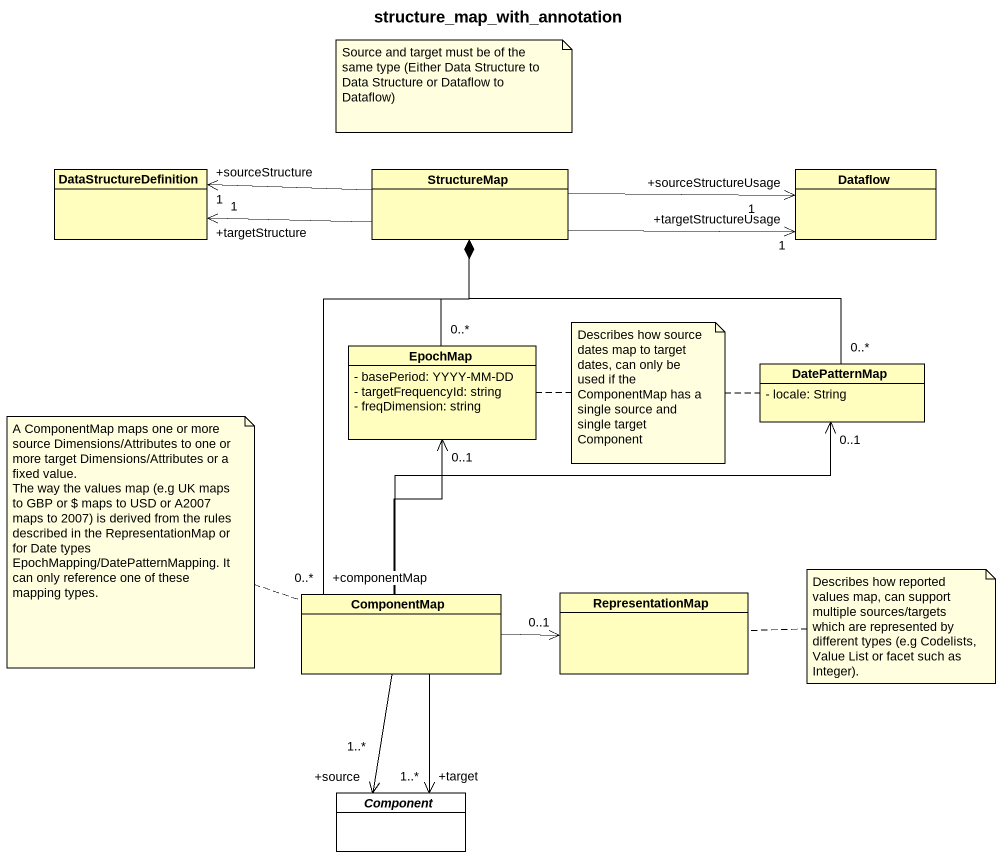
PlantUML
@startuml
title structure_map_with_annotation
hide circle
hide empty members
skinparam classAttributeIconSize 0
class DataStructureDefinition #FFFEBF
class StructureMap #FFFEBF
class Dataflow #FFFEBF
class EpochMap #FFFEBF {
  - basePeriod: YYYY-MM-DD
  - targetFrequencyId: string
  - freqDimension: string
}
class DatePatternMap #FFFEBF {
  - locale: String
}
class ComponentMap #FFFEBF
class RepresentationMap #FFFEBF
abstract class "Component" as Component_ #FFFFFF
StructureMap -left-> "+sourceStructure\n1" DataStructureDefinition
StructureMap -left-> "+targetStructure\n1" DataStructureDefinition
StructureMap -right-> "+targetStructureUsage\n1" Dataflow
StructureMap -right-> "+sourceStructureUsage\n1" Dataflow
EpochMap "0..*" -up-* StructureMap
DatePatternMap "0..*" -left-* StructureMap
ComponentMap "+componentMap\n0..*" -up-* StructureMap
ComponentMap -up-> "0..1" EpochMap
ComponentMap -right-> "0..1" DatePatternMap
ComponentMap -right-> "0..1" RepresentationMap
ComponentMap --> "+target\n1..*" Component_
ComponentMap --> "+source\n1..*" Component_
note as N1
  Source and target must be of the same type (Either Data Structure to Data Structure or Dataflow to Dataflow)
end note
note as N2
  Describes how source dates map to target dates, can only be used if the ComponentMap has a single source and single target Component
end note
N2 .. EpochMap
N2 .. DatePatternMap
note left of ComponentMap
  A ComponentMap maps one or more source Dimensions/Attributes to one or more target Dimensions/Attributes or a fixed value.
  The way the values map (e.g UK maps to GBP or $ maps to USD or A2007 maps to 2007) is derived from the rules described in the RepresentationMap or for Date types EpochMapping/DatePatternMapping. It can only reference one of these mapping types.
end note
note right of RepresentationMap : Describes how reported values map, can support multiple sources/targets which are represented by different types (e.g Codelists, Value List or facet such as Integer).
@enduml
